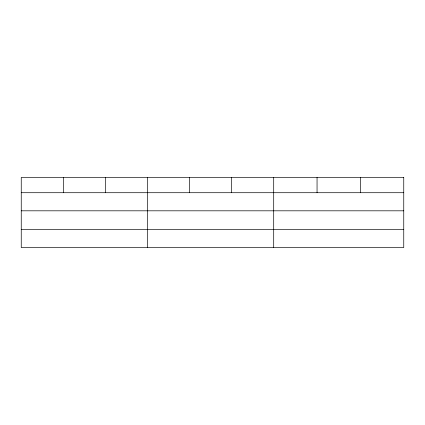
<?xml version="1.0" encoding="UTF-8"?>
<svg xmlns="http://www.w3.org/2000/svg" width="425" height="425" viewBox="0 0 425 425"><rect width="100%" height="100%" fill="white"/><g stroke="black" fill="none" stroke-linecap="round" stroke-linejoin="round"><path stroke-width="0.64" d="M21.25 192.711L403.75 192.711M21.25 210.811L403.75 210.811M21.25 229.452L403.75 229.452M360.4 177.448L360.4 192.711M317.05 177.448L317.05 192.711M273.7 177.448L273.7 247.552M231.625 177.448L231.625 192.711M189.55 177.448L189.55 192.711M147.475 177.448L147.475 247.552M105.4 177.448L105.4 192.711M63.325 177.448L63.325 192.711M403.75 177.448L21.25 177.448L21.25 247.552L403.75 247.552L403.75 177.448"/></g></svg>
